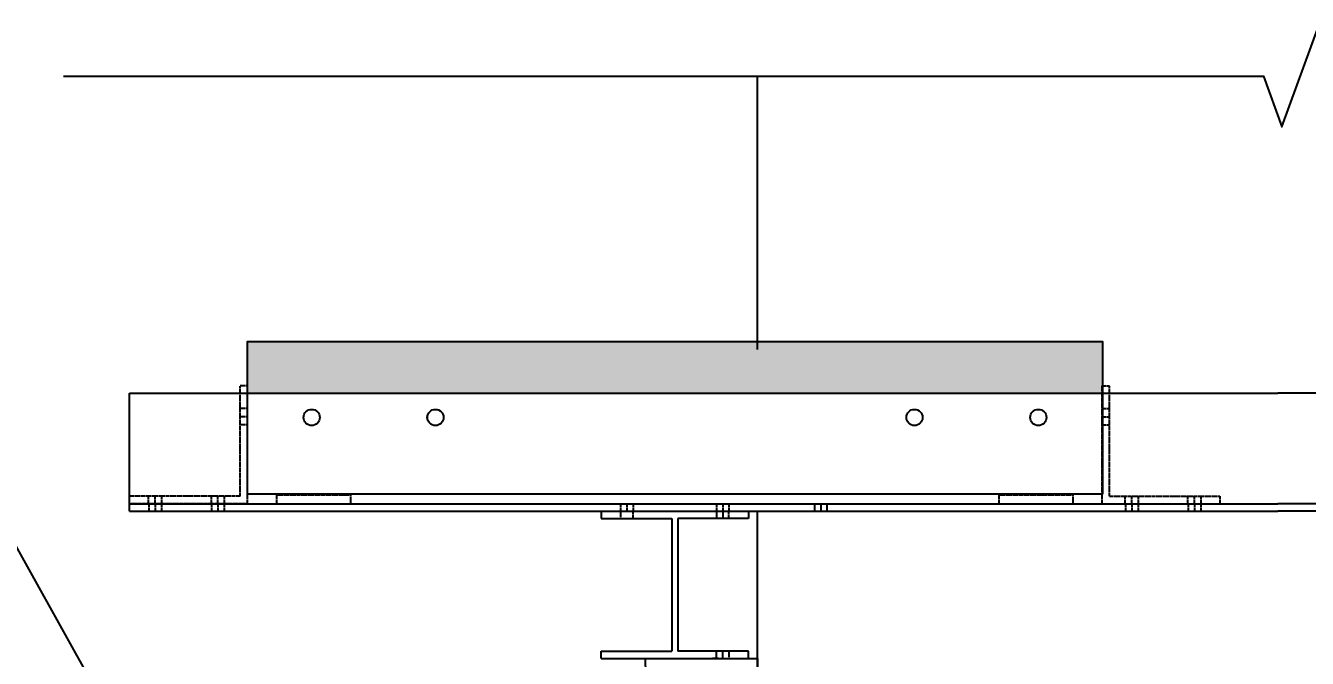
# Model space of a CAD drawing. Header units: millimetres. Extents: x -79526 to 153901, y -45620 to 21119.
# Drawn here: x 69932 to 71671, y -37680 to -36821 of the extents above; entities that cross this region are included whole.
import ezdxf
from ezdxf import colors
from ezdxf.entities.mleader import LeaderData, LeaderLine
from ezdxf.math import Vec2, Vec3

# ---------------------------------------------------------------- set-up
doc = ezdxf.new("R2010")
doc.units = ezdxf.units.MM
doc.header["$MEASUREMENT"] = 0
doc.linetypes.add('ACAD_ISO02W100', pattern=[15, 12, -3])
doc.layers.add('notation', color=6, linetype='Continuous')
doc.layers.add('Plot', color=254, linetype='Continuous')
doc.styles.get("Standard").update_dxf_attribs({"font": 'arial.ttf'})

# ---------------------------------------------------------------- blocks, each defined once
blk = doc.blocks.new('*U161')
at = {"true_color": 0xadddf7}
h = blk.add_hatch(color=141, dxfattribs=at)
h.dxf.hatch_style = 1
h.paths.add_polyline_path([(-1403.4, 739.8), (-1403.4, 669.8), (-243.4, 669.8), (-243.4, 739.8)])
at = {"layer": 'Plot', "lineweight": -2, "ltscale": 0.2}
for p, q in [((-711.2, 739.8), (-711.2, 1099.8)), ((-711.2, -1099.8), (-711.2, 509.8))]:
    blk.add_line(p, q, dxfattribs=at)
at = {"layer": 'Plot', "linetype": 'ACAD_ISO02W100', "ltscale": 0.2}
for p, q in [((-1413.4, 529.8), (-1413.4, 679.8)), ((-1403.4, 679.8), (-1413.4, 679.8)), ((-1403.4, 519.8), (-1403.4, 679.8)), ((-243.6, 519.8), (-243.6, 679.8)), ((-243.6, 679.8), (-233.6, 679.8)), ((-233.6, 529.8), (-233.6, 679.8)), ((-1403.4, 648.8), (-1413.4, 648.8)), ((-243.6, 648.8), (-233.6, 648.8)), ((-1403.4, 637.8), (-1413.4, 637.8)), ((-1403.4, 626.8), (-1413.4, 626.8)), ((-243.6, 637.8), (-233.6, 637.8)), ((-243.6, 626.8), (-233.6, 626.8)), ((-1413.4, 529.8), (-1563.4, 529.8)), ((-1563.4, 519.8), (-1563.4, 529.8)), ((-1537.6, 519.8), (-1537.6, 529.8)), ((-1528.6, 519.8), (-1528.6, 529.8)), ((-1519.6, 519.8), (-1519.6, 529.8)), ((-1452.4, 519.8), (-1452.4, 529.8)), ((-1443.4, 519.8), (-1443.4, 529.8)), ((-1434.4, 519.8), (-1434.4, 529.8)), ((-1363.6, 519.8), (-1363.6, 531.8)), ((-1363.6, 531.8), (-1263.6, 531.8)), ((-1263.6, 531.8), (-1263.6, 519.8)), ((-383.6, 519.8), (-383.6, 531.8)), ((-383.6, 531.8), (-283.6, 531.8)), ((-283.6, 531.8), (-283.6, 519.8)), ((-233.6, 529.8), (-83.6, 529.8)), ((-212.6, 519.8), (-212.6, 529.8)), ((-203.6, 519.8), (-203.6, 529.8)), ((-194.6, 519.8), (-194.6, 529.8)), ((-127.4, 519.8), (-127.4, 529.8)), ((-118.4, 519.8), (-118.4, 529.8)), ((-109.4, 519.8), (-109.4, 529.8)), ((-83.6, 519.8), (-83.6, 529.8)), ((-1403.4, 519.8), (-1563.4, 519.8)), ((-1537.1, 519.8), (-1537.1, 509.8)), ((-1528.6, 519.8), (-1528.6, 509.8)), ((-1520.1, 519.8), (-1520.1, 509.8)), ((-1452.1, 519.8), (-1452.1, 509.8)), ((-1443.6, 519.8), (-1443.6, 509.8)), ((-1435.1, 519.8), (-1435.1, 509.8)), ((-897.1, 519.8), (-897.1, 509.8)), ((-897.1, 509.8), (-897.1, 499.8)), ((-888.6, 519.8), (-888.6, 509.8)), ((-880.1, 519.8), (-880.1, 509.8)), ((-880.1, 499.8), (-880.1, 509.8)), ((-767.1, 519.8), (-767.1, 509.8)), ((-767.1, 509.8), (-767.1, 499.8)), ((-767.1, 509.8), (-767.1, 499.8)), ((-758.6, 519.8), (-758.6, 509.8)), ((-758.6, 509.8), (-758.6, 499.8)), ((-750.1, 519.8), (-750.1, 509.8)), ((-750.1, 499.8), (-750.1, 509.8)), ((-243.6, 519.8), (-83.6, 519.8)), ((-212.1, 519.8), (-212.1, 509.8)), ((-203.6, 519.8), (-203.6, 509.8)), ((-195.1, 519.8), (-195.1, 509.8)), ((-127.1, 519.8), (-127.1, 509.8)), ((-118.6, 519.8), (-118.6, 509.8)), ((-110.1, 519.8), (-110.1, 509.8)), ((-758.6, 499.8), (-767.1, 499.8)), ((-767.1, 309.8), (-767.1, 319.8)), ((-758.6, 319.8), (-767.1, 319.8)), ((-767.1, 309.8), (-767.1, 319.8)), ((-758.6, 309.8), (-758.6, 319.8)), ((-750.1, 319.8), (-750.1, 309.8)), ((-764.2, 309.8), (-772.7, 309.8))]:
    blk.add_line(p, q, dxfattribs=at)
at = {"layer": 'Plot', "ltscale": 0.2}
for p, q in [((-1563.6, 669.8), (-5.6, 669.8)), ((-1563.6, 509.8), (-1563.6, 669.8)), ((1552.4, 669.8), (-5.6, 669.8)), ((1563.6, 669.8), (5.6, 669.8)), ((-1563.6, 519.8), (-1563.6, 624.8)), ((-1563.6, 509.8), (-1563.6, 614.8)), ((-1563.6, 519.8), (-5.6, 519.8)), ((-1563.6, 509.8), (-5.6, 509.8)), ((-923.6, 509.8), (-723.6, 509.8)), ((-923.6, 509.8), (-923.6, 499.8)), ((-723.6, 509.8), (-723.6, 499.8)), ((-634.1, 519.8), (-634.1, 509.8)), ((-625.6, 519.8), (-625.6, 509.8)), ((-617.1, 519.8), (-617.1, 509.8)), ((1552.4, 519.8), (-5.6, 519.8)), ((1552.4, 509.8), (-5.6, 509.8)), ((1563.6, 519.8), (5.6, 519.8)), ((1563.6, 509.8), (5.6, 509.8)), ((-923.6, 499.8), (-827.6, 499.8)), ((-827.6, 499.8), (-827.6, 319.8)), ((-723.6, 499.8), (-819.6, 499.8)), ((-819.6, 499.8), (-819.6, 319.8)), ((-923.6, 309.8), (-923.6, 319.8)), ((-923.6, 319.8), (-827.6, 319.8)), ((-723.6, 319.8), (-819.6, 319.8)), ((-775.6, 319.8), (-784.1, 319.8)), ((-723.6, 309.8), (-723.6, 319.8)), ((-923.6, 309.8), (-723.6, 309.8))]:
    blk.add_line(p, q, dxfattribs=at)
blk.add_lwpolyline([(-243.4, 532.8), (-1403.4, 532.8), (-1403.4, 739.8), (-243.4, 739.8)], close=True, dxfattribs=at)
for centre in [(-1316.3, 636.8), (-1148.4, 636.8), (-1148.3, 636.8), (-498.4, 636.8), (-330.4, 636.8)]:
    blk.add_circle(centre, 11, dxfattribs=at)
blk = doc.blocks.new('*U160')
at = {"color": 0, "linetype": 'ByBlock', "lineweight": -2, "transparency": 16777216}
blk.add_blockref('*U161', (0, 0), dxfattribs=at)

msp = doc.modelspace()

# ---------------------------------------------------------------- linework, layer by layer
at = {"layer": 'Plot', "lineweight": -2}
msp.add_line((70925.6, -37260.5), (70925.6, -36908.1), dxfattribs=at)
at = {"layer": 'Plot', "color": 7}
msp.add_lwpolyline([(69983.8, -36889.6), (71611.8, -36889.6), (71636.8, -36958.3), (71686.8, -36820.9), (71711.8, -36889.6), (73369.5, -36889.6)], dxfattribs=at)
at = {"layer": 'Plot'}
msp.add_lwpolyline([(70925.6, -37882.6), (70915.5, -37882.6, -0.414214), (70906.5, -37873.6), (70906.5, -37716.7, 0.414214), (70888.5, -37698.7), (70782.6, -37698.7, -0.414214), (70773.6, -37689.7), (70773.6, -37679.6), (70925.6, -37679.6)], format="xyb", close=True, dxfattribs=at)

# ---------------------------------------------------------------- block references
msp.add_blockref('*U160', (71636.8, -37989.5))

# ---------------------------------------------------------------- leaders
at = {"layer": 'notation'}
ml = msp.add_multileader_mtext('Standard', dxfattribs=at)
ml.set_content('\\pxsm1,ql;{\\L\\OD-B-A4-damp-NE\\H0.8x;\\l\\o\\PSensor: SP_1_200                 \\PRange:+100,-100}', color=256)
ml.set_leader_properties()
ml.build(insert=Vec2(0, 0))
ml.multileader.update_dxf_attribs({"dogleg_length": 0.36, "arrow_head_size": 0.36})
ctx = ml.context
ctx.base_point, ctx.char_height, ctx.arrow_head_size, ctx.landing_gap_size, ctx.plane_origin = Vec3(68660.3, -37335), 100, 0.36, 0.18, Vec3(69130, -39056.5)
notes = []
notes.append((ctx, [(1, (1, 1, 0), (69812, -37335), (-1, 0), 75, [(0, [(70763.2, -39038.3)], 0, [])])]))
ctx.mtext.insert, ctx.mtext.width, ctx.mtext.defined_height, ctx.mtext.flow_direction = Vec3(68660.5, -37273.2), 943.936, 543.1, 5
for ctx, leaders in notes:
    for number, flags, end, landing, length, lines in leaders:
        leader = LeaderData()
        leader.index, (leader.has_last_leader_line, leader.has_dogleg_vector, leader.attachment_direction) = number, flags
        leader.last_leader_point, leader.dogleg_vector, leader.dogleg_length = Vec3(end), Vec3(landing), length
        for number, points, colour, breaks in lines:
            line = LeaderLine()
            line.index, line.vertices, line.color, line.breaks = number, Vec3.list(points), colors.encode_raw_color(colour), breaks
            leader.lines.append(line)
        ctx.leaders.append(leader)

doc.saveas('drawing.dxf')
